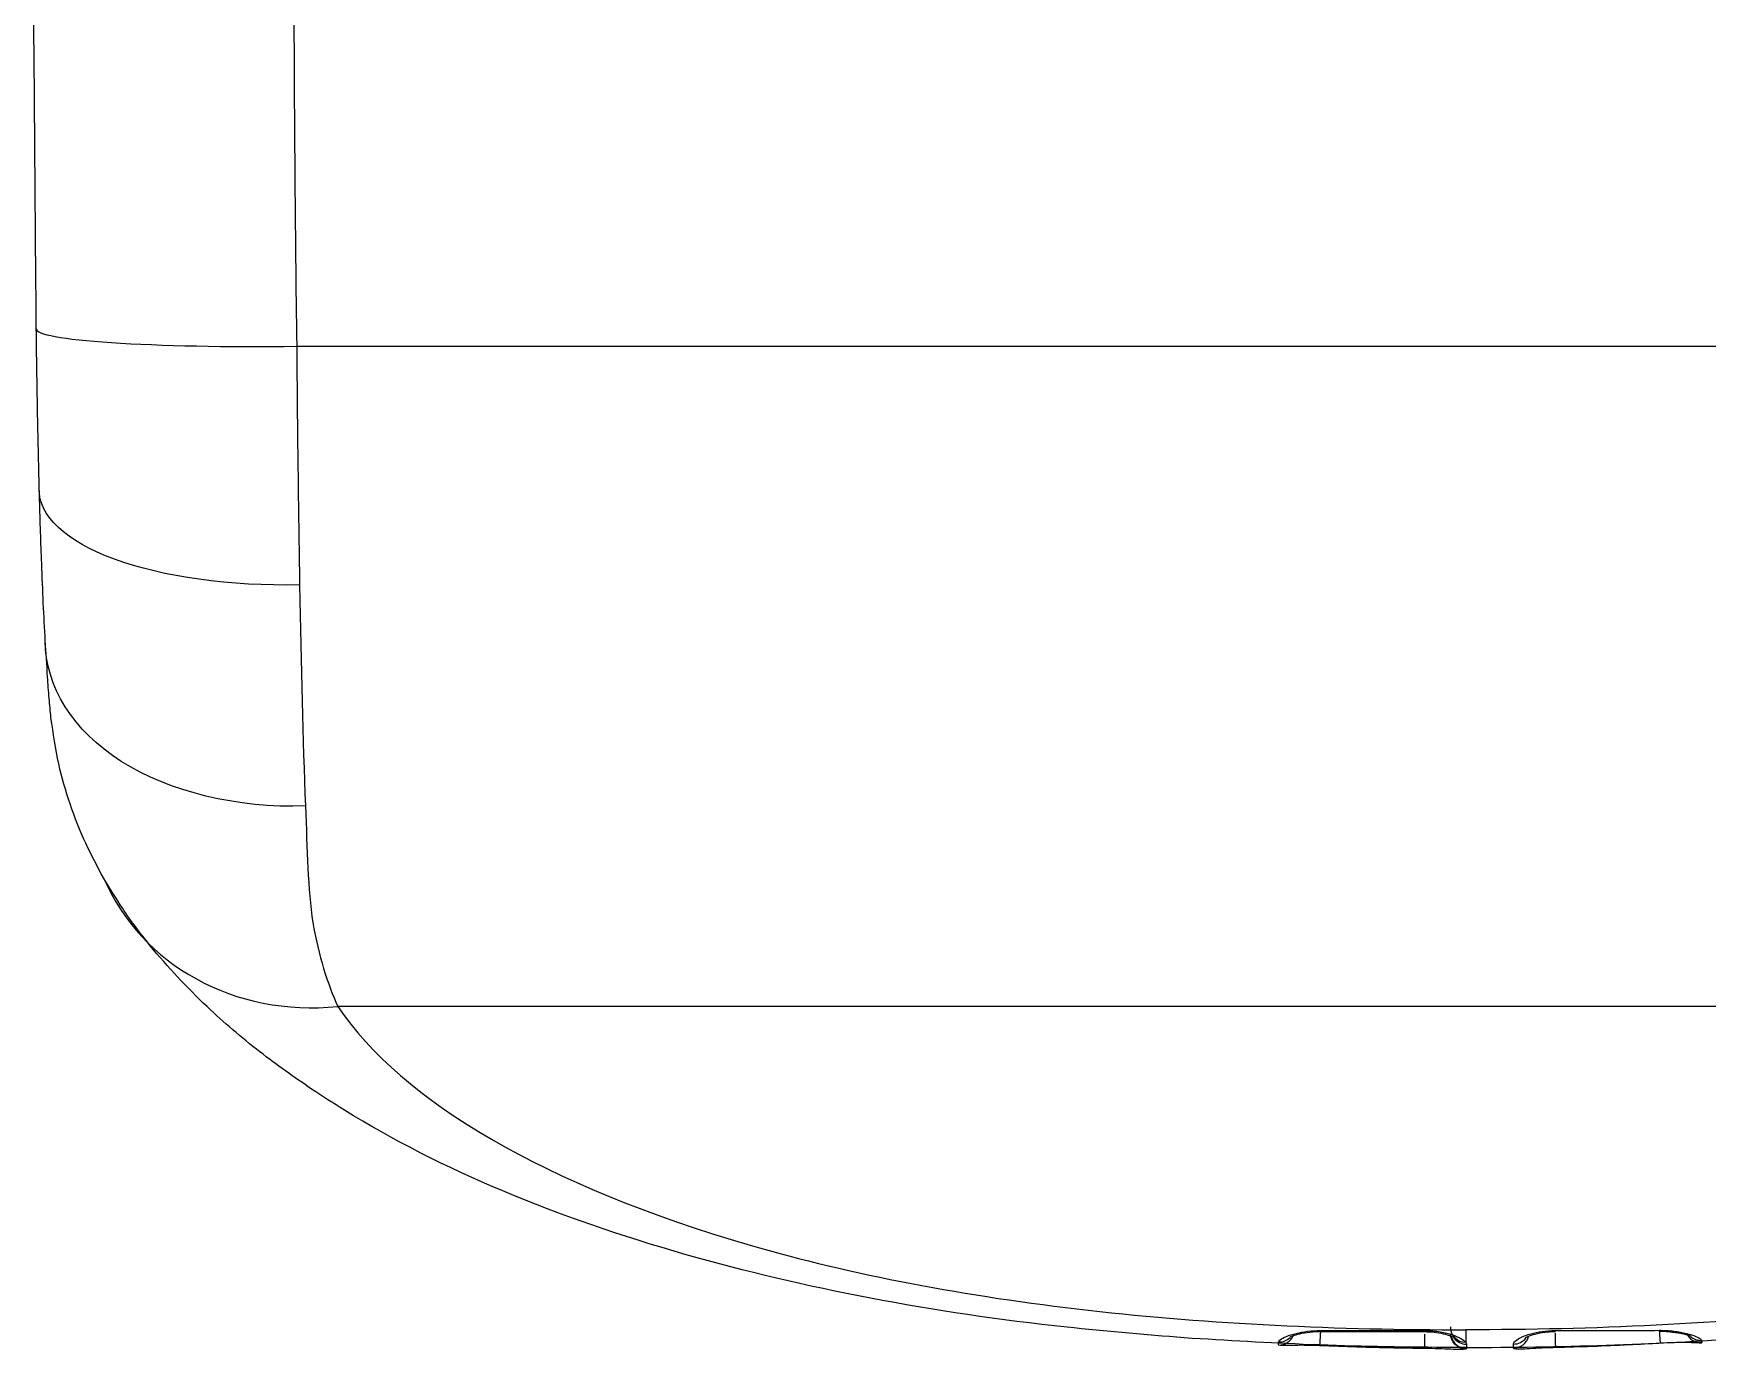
# Model space of a CAD drawing. Header units: millimetres. Extents: x 28 to 2369, y -329 to 1679.
# Drawn here: x 959.77 to 991.91, y 482.67 to 507.94 of the extents above; entities that cross this region are included whole.
import ezdxf

# ---------------------------------------------------------------- set-up
doc = ezdxf.new("R2010")
doc.units = ezdxf.units.MM
doc.layers.add('1LINE', color=7, linetype='CONTINUOUS')

msp = doc.modelspace()

# ---------------------------------------------------------------- linework, layer by layer
at = {"layer": '1LINE'}
for p, q in [((964.822, 501.936), (1009.713, 501.936)), ((1008.922, 489.259), (965.613, 489.259)), ((984.483, 483.021), (984.483, 483.04)), ((986.484, 483.04), (986.484, 483.018)), ((988.984, 483.039), (988.984, 483.018)), ((990.986, 483.043), (990.987, 483.026))]:
    msp.add_line(p, q, dxfattribs=at)
for centre, major_axis, ratio, start_param, end_param in [((964.822, 502.332), (5, 0.066), 0.07925, 3.130029, 4.711342), ((965.613, 493.88), (4.146, 2.795), 0.895042, 2.977914, 4.16958), ((983.684, 483.06), (-0.3, 0), 0.998502, 1.531075, 2.733105), ((983.684, 483.115), (-0.3, 0), 0.986944, 1.542902, 2.363253), ((984.484, 483.045), (-0.013, -0.3), 0.003339, 6.183363, 7.774712), ((986.484, 482.994), (-0.003, -0.3), 0.000859, 0.033142, 1.488786), ((987.284, 482.994), (-0.3, 0), 0.995725, 0.239427, 1.570862), ((987.284, 483.07), (-0.3, 0), 0.979723, 0.631154, 1.570839), ((988.184, 483.072), (-0.3, 0), 0.980222, 1.576385, 2.497998), ((988.184, 482.998), (-0.3, 0), 0.995941, 1.579332, 2.8984), ((988.984, 483.014), (0.007, -0.3), 0.001963, 4.805584, 6.281395), ((990.984, 483.092), (0.018, -0.299), 0.004698, 4.879817, 6.399979), ((991.784, 483.104), (-0.3, 0), 0.999484, 0.417841, 1.625426), ((991.784, 483.147), (-0.3, 0), 0.990506, 0.849393, 1.610543)]:
    msp.add_ellipse(centre, major_axis=major_axis, ratio=ratio, start_param=start_param, end_param=end_param, dxfattribs=at)
for points, degree in [([(959.822, 502.269), (959.804, 504.552), (959.786, 506.834), (959.768, 509.116)], 3), ([(964.768, 508.72), (964.773, 506.459), (964.792, 504.197), (964.822, 501.936)], 3), ([(964.822, 501.936), (964.836, 500.35), (964.853, 498.822), (964.878, 497.353)], 3), ([(964.878, 497.353), (964.905, 495.795), (964.938, 494.37), (964.991, 493.109)], 3), ([(983.672, 482.761), (983.673, 482.771), (983.675, 482.79), (983.676, 482.819)], 3), ([(984.483, 483.022), (985.484, 483.016), (986.484, 483.02)], 2), ([(986.974, 483.111), (986.964, 482.952), (987.107, 482.808), (987.268, 482.815)], 3), ([(987.268, 482.682), (987.116, 482.684), (986.978, 482.823), (986.974, 482.977)], 3), ([(987.268, 483.053), (987.268, 482.954), (987.268, 482.875), (987.268, 482.815)], 3), ([(987.268, 482.714), (989.064, 482.714), (990.86, 482.768), (992.669, 482.898)], 3), ([(987.268, 482.815), (987.279, 482.801), (987.284, 482.788), (987.284, 482.776)], 3), ([(990.986, 483.025), (991.14, 483.028), (991.261, 483.007)], 2), ([(991.796, 482.851), (991.798, 482.826), (991.799, 482.811), (991.801, 482.805)], 3), ([(987.284, 482.696), (987.284, 482.69), (987.279, 482.686), (987.268, 482.683)], 3), ([(988.187, 482.699), (988.186, 482.716), (988.186, 482.742), (988.186, 482.778)], 3)]:
    msp.add_open_spline(points, degree=degree, dxfattribs=at)
for points, knots in [([(959.88, 499.191), (959.868, 499.693), (959.845, 500.688), (959.83, 501.745), (959.822, 502.269)], [0, 0, 0, 0, 0.504334, 1, 1, 1, 1]), ([(964.878, 497.353), (963.559, 497.324), (962.249, 497.506), (960.395, 498.187), (959.864, 498.683), (959.88, 499.191)], [0, 0, 0, 0, 0.5, 0.5, 1, 1, 1, 1]), ([(959.926, 497.766), (959.926, 497.766), (959.926, 497.766), (959.911, 498.158), (959.897, 498.568), (959.884, 499.056), (959.882, 499.123), (959.88, 499.191)], [0, 0, 0, 0, 0.000037, 0.000037, 0.863122, 0.863122, 1, 1, 1, 1]), ([(959.996, 496.28), (959.996, 496.28), (959.996, 496.28), (959.967, 496.751), (959.946, 497.246), (959.926, 497.766), (959.926, 497.766), (959.926, 497.766)], [0, 0, 0, 0, 0.000032, 0.000032, 0.999968, 0.999968, 1, 1, 1, 1]), ([(964.991, 493.109), (963.681, 493.063), (962.38, 493.379), (960.53, 494.553), (959.993, 495.405), (959.996, 496.28)], [0, 0, 0, 0, 0.5, 0.5, 1, 1, 1, 1]), ([(960.104, 494.803), (960.092, 494.928), (960.064, 495.204), (960.032, 495.702), (960.01, 496.053), (959.996, 496.28)], [0, 0, 0, 0, 0.225, 0.498488, 1, 1, 1, 1]), ([(961.114, 491.729), (960.997, 491.944), (960.761, 492.379), (960.469, 493.121), (960.232, 493.929), (960.148, 494.504), (960.104, 494.803)], [0, 0, 0, 0, 0.251389, 0.506833, 0.743942, 1, 1, 1, 1]), ([(964.991, 493.109), (965.026, 492.268), (965.031, 491.517), (965.237, 490.232), (965.421, 489.687), (965.613, 489.259)], [0, 0, 0, 0, 0.5, 0.5, 1, 1, 1, 1]), ([(965.109, 487.672), (964.772, 487.907), (964.061, 488.403), (963.01, 489.309), (962.143, 490.233), (961.507, 491.079), (961.234, 491.531), (961.114, 491.729)], [0, 0, 0, 0, 0.207018, 0.437693, 0.719358, 0.877169, 1, 1, 1, 1]), ([(965.613, 489.259), (966.841, 487.436), (969.612, 485.815), (975.484, 484.112), (977.666, 483.695), (982.379, 483.162), (984.81, 483.053), (987.268, 483.053)], [0, 0, 0, 0, 0.5, 0.5, 0.75, 0.75, 1, 1, 1, 1]), ([(1008.922, 489.259), (1007.694, 487.436), (1004.923, 485.815), (999.051, 484.112), (996.869, 483.695), (992.156, 483.162), (989.725, 483.053), (987.268, 483.053)], [0, 0, 0, 0, 0.5, 0.5, 0.75, 0.75, 1, 1, 1, 1]), ([(981.866, 482.898), (981.112, 482.961), (977.753, 483.24), (971.838, 484.369), (967.335, 486.229), (965.317, 487.537), (965.109, 487.672)], [0, 0, 0, 0, 0.114945, 0.512453, 0.949793, 1, 1, 1, 1]), ([(987.268, 482.714), (987.133, 482.714), (986.143, 482.716), (984.332, 482.748), (982.676, 482.849), (981.866, 482.898)], [0, 0, 0, 0, 0.074293, 0.547453, 1, 1, 1, 1]), ([(983.676, 482.819), (983.676, 482.832), (983.687, 482.847), (983.734, 482.883), (983.775, 482.905), (983.879, 482.946), (983.941, 482.966), (984.077, 483), (984.153, 483.014), (984.312, 483.034), (984.398, 483.04), (984.483, 483.04)], [0, 0, 0, 0, 0.182922, 0.182922, 0.408276, 0.408276, 0.61515, 0.61515, 0.808806, 0.808806, 1, 1, 1, 1]), ([(983.889, 482.913), (983.889, 482.913), (983.891, 482.914), (983.912, 482.925), (983.983, 482.952), (984.121, 482.988), (984.303, 483.017), (984.431, 483.02), (984.483, 483.019)], [0, 0, 0, 0, 0.036325, 0.151975, 0.327115, 0.562709, 0.830513, 1, 1, 1, 1]), ([(984.483, 483.04), (984.683, 483.039), (984.883, 483.039), (985.55, 483.039), (986.017, 483.039), (986.484, 483.04)], [0, 0, 0, 0, 0.29986, 0.29986, 1, 1, 1, 1]), ([(986.484, 483.04), (986.526, 483.04), (986.568, 483.038), (986.702, 483.029), (986.793, 483.015), (986.958, 482.977), (987.033, 482.952), (987.155, 482.9), (987.203, 482.872), (987.249, 482.836), (987.259, 482.825), (987.268, 482.815)], [0, 0, 0, 0, 0.106567, 0.106567, 0.353153, 0.353153, 0.618907, 0.618907, 0.885996, 0.885996, 1, 1, 1, 1]), ([(986.484, 483.017), (986.547, 483.017), (986.671, 483.011), (986.85, 482.978), (986.982, 482.935), (987.044, 482.904), (987.054, 482.897), (987.055, 482.897)], [0, 0, 0, 0, 0.206618, 0.437951, 0.694439, 0.899877, 1, 1, 1, 1]), ([(988.186, 482.778), (988.186, 482.795), (988.197, 482.815), (988.245, 482.86), (988.287, 482.886), (988.39, 482.935), (988.45, 482.958), (988.585, 482.996), (988.659, 483.012), (988.816, 483.033), (988.901, 483.039), (988.984, 483.039)], [0, 0, 0, 0, 0.19373, 0.19373, 0.419524, 0.419524, 0.622436, 0.622436, 0.811983, 0.811983, 1, 1, 1, 1]), ([(988.413, 482.898), (988.413, 482.898), (988.42, 482.903), (988.462, 482.925), (988.563, 482.964), (988.726, 483.001), (988.882, 483.019), (988.965, 483.017), (988.984, 483.016)], [0, 0, 0, 0, 0.089586, 0.239265, 0.454155, 0.710674, 0.934442, 1, 1, 1, 1]), ([(988.984, 483.039), (989.184, 483.039), (989.384, 483.039), (990.052, 483.04), (990.519, 483.04), (990.986, 483.043)], [0, 0, 0, 0, 0.299709, 0.299709, 1, 1, 1, 1]), ([(991.002, 482.794), (990.802, 482.782), (990.603, 482.772), (989.933, 482.739), (989.462, 482.722), (988.992, 482.711)], [0, 0, 0, 0, 0.298181, 0.298181, 1, 1, 1, 1]), ([(990.986, 483.043), (991.035, 483.043), (991.084, 483.042), (991.223, 483.033), (991.313, 483.021), (991.474, 482.992), (991.547, 482.973), (991.666, 482.936), (991.714, 482.916), (991.778, 482.881), (991.795, 482.864), (991.796, 482.851)], [0, 0, 0, 0, 0.108478, 0.108478, 0.322165, 0.322165, 0.546639, 0.546639, 0.772498, 0.772498, 1, 1, 1, 1]), ([(991.801, 482.805), (991.801, 482.803), (991.795, 482.802), (991.764, 482.801), (991.73, 482.801), (991.635, 482.804), (991.575, 482.806), (991.434, 482.807), (991.354, 482.807), (991.184, 482.804), (991.092, 482.8), (991.002, 482.794)], [0, 0, 0, 0, 0.14431, 0.14431, 0.36312, 0.36312, 0.578216, 0.578216, 0.78995, 0.78995, 1, 1, 1, 1]), ([(991.261, 483.007), (991.3, 483.002), (991.407, 482.988), (991.522, 482.957), (991.585, 482.933), (991.595, 482.928), (991.595, 482.928)], [0, 0, 0, 0, 0.203243, 0.601137, 0.866565, 1, 1, 1, 1]), ([(984.472, 482.747), (984.412, 482.749), (984.352, 482.751), (984.206, 482.754), (984.12, 482.755), (983.968, 482.754), (983.9, 482.752), (983.788, 482.751), (983.744, 482.75), (983.686, 482.753), (983.672, 482.756), (983.672, 482.761)], [0, 0, 0, 0, 0.137441, 0.137441, 0.347935, 0.347935, 0.561307, 0.561307, 0.77919, 0.77919, 1, 1, 1, 1]), ([(986.481, 482.694), (986.281, 482.696), (986.081, 482.699), (985.411, 482.712), (984.941, 482.727), (984.472, 482.747)], [0, 0, 0, 0, 0.298481, 0.298481, 1, 1, 1, 1]), ([(987.268, 482.682), (987.266, 482.682), (987.265, 482.682), (987.244, 482.677), (987.209, 482.674), (987.114, 482.674), (987.053, 482.676), (986.913, 482.682), (986.832, 482.685), (986.662, 482.691), (986.571, 482.693), (986.481, 482.694)], [0, 0, 0, 0, 0.01705, 0.01705, 0.267522, 0.267522, 0.51532, 0.51532, 0.759135, 0.759135, 1, 1, 1, 1]), ([(987.284, 482.776), (987.284, 482.753), (987.284, 482.734), (987.284, 482.709), (987.284, 482.702), (987.284, 482.696)], [0, 0, 0, 0, 0.627798, 0.627798, 1, 1, 1, 1]), ([(988.992, 482.711), (988.929, 482.709), (988.865, 482.707), (988.717, 482.701), (988.632, 482.696), (988.482, 482.688), (988.415, 482.684), (988.304, 482.68), (988.26, 482.68), (988.202, 482.685), (988.187, 482.691), (988.187, 482.699)], [0, 0, 0, 0, 0.144433, 0.144433, 0.353029, 0.353029, 0.564353, 0.564353, 0.781152, 0.781152, 1, 1, 1, 1])]:
    msp.add_open_spline(points, degree=3, knots=knots, dxfattribs=at)

doc.saveas('drawing.dxf')
